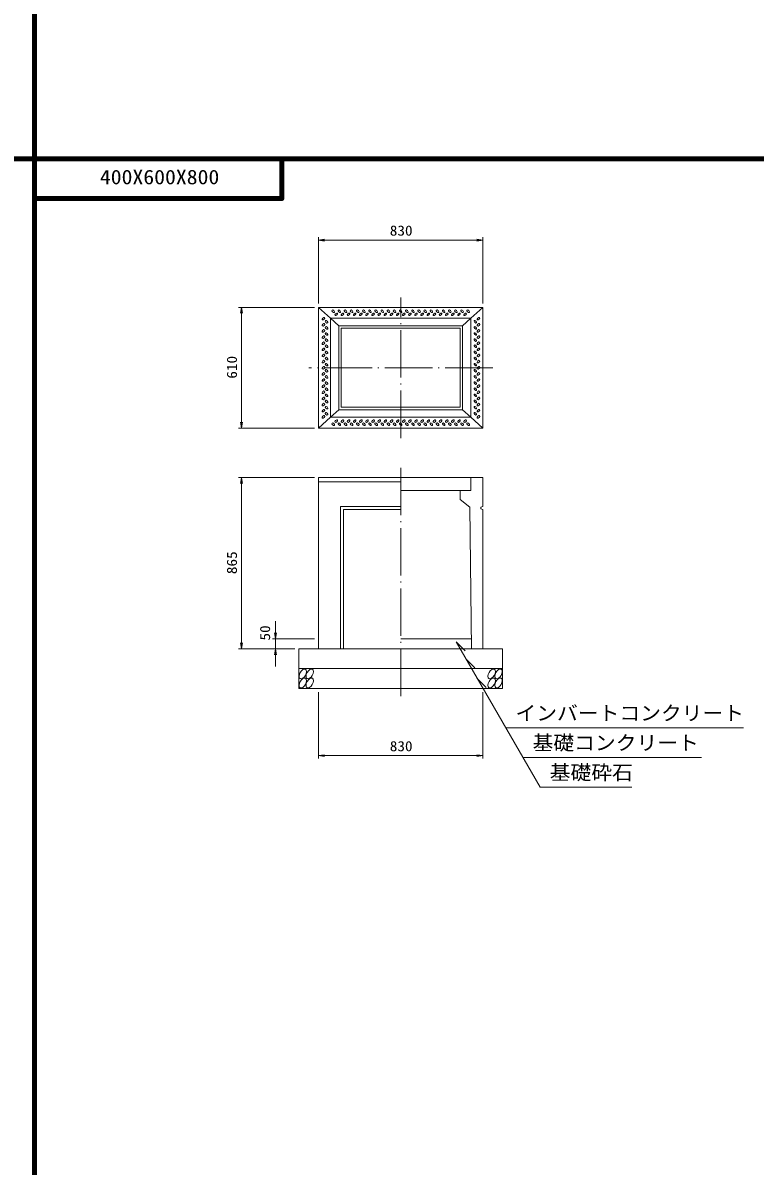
# Model space of a CAD drawing. Units: millimetres, scale not verified. Extents: x -8410 to 41710, y -74801 to 5940.
# Drawn here: x 12051 to 15751, y -32029 to -26252 of the extents above; entities that cross this region are included whole.
import ezdxf
from ezdxf.enums import TextEntityAlignment as Align

# ---------------------------------------------------------------- set-up
doc = ezdxf.new("R2010")
doc.units = ezdxf.units.MM
doc.header["$LTSCALE"] = 20
doc.linetypes.add('LONG_DASHED_DOTTED', pattern=[15.25, 12, -1.5, 0.25, -1.5])
for name, color, linetype, lineweight in [('0-0_グループ[0](0)-D-BMK(0)', 2, 'LONG_DASHED_DOTTED', 13), ('0-1_グループ[0](0)-D-STR(1)', 1, 'Continuous', 13), ('0-2_グループ[0](0)-D-STR-DIM(2)', 7, 'Continuous', 13), ('0-3_グループ[0](0)-D-STR-HTXT(3)', 7, 'Continuous', 13), ('0-5_グループ[0](0)-D-TTL(5)', 2, 'Continuous', 140)]:
    doc.layers.add(name, color=color, linetype=linetype, lineweight=lineweight)
doc.layers.add('0-4_グループ[0](0)-D-STR-TXT(4)', color=7, linetype='Continuous')
doc.layers.add('0-6_グループ[0](0)-D-TTL-TXT(6)', color=7, linetype='Continuous')
doc.styles.add('ＭＳ ゴシック', font='')
doc.styles.get('ＭＳ ゴシック').set_extended_font_data('MS Gothic')

msp = doc.modelspace()

# ---------------------------------------------------------------- linework, layer by layer
at = {"layer": '0-0_グループ[0](0)-D-BMK(0)'}
for p, q in [((13960, -28350), (13960, -27640)), ((14425, -27995), (13495, -27995)), ((13960, -28500), (13960, -29665))]:
    msp.add_line(p, q, dxfattribs=at)
at = {"layer": '0-1_グループ[0](0)-D-STR(1)'}
for p, q in [((13545, -27690), (14375, -27690)), ((13545, -28300), (13545, -27690)), ((14375, -27690), (14375, -28300)), ((13605, -27745), (14315, -27745)), ((13605, -28245), (13605, -27745)), ((13648, -27783), (14272, -27783)), ((13648, -28207), (13648, -27783)), ((14272, -27783), (14272, -28207)), ((14315, -27745), (14315, -28245)), ((13660, -27795), (14260, -27795)), ((13660, -28195), (13660, -27795)), ((14260, -27795), (14260, -28195)), ((14315, -28245), (13605, -28245)), ((14272, -28207), (13648, -28207)), ((14260, -28195), (13660, -28195)), ((14375, -28300), (13545, -28300)), ((14375, -28550), (13545, -28550)), ((13545, -29415), (13545, -28550)), ((13960, -28572), (13545, -28572)), ((14315, -28550), (14315, -28615)), ((14375, -28550), (14375, -28696.5)), ((14315, -28615), (13960, -28615)), ((14260, -28615), (14260, -28660)), ((13656.5, -28696.5), (13656.5, -29415)), ((13960, -28696.5), (13656.5, -28696.5)), ((14260, -28660), (14310, -28700)), ((14310, -28700), (14317.58, -29415)), ((14365, -28700), (14375, -28696.5)), ((13671.5, -28711.5), (13671.5, -29415)), ((13960, -28711.5), (13671.5, -28711.5)), ((14375, -28711.5), (14375, -29415)), ((14317.05, -29365), (13960, -29365)), ((14475, -29415), (13445, -29415)), ((13445, -29415), (13445, -29615)), ((14475, -29415), (14475, -29615)), ((14475, -29515), (13445, -29515)), ((14475, -29615), (13445, -29615))]:
    msp.add_line(p, q, dxfattribs=at)
for points in [[(13545, -27690), (13605, -27745), (13648, -27783)], [(14272, -27783), (14315, -27745), (14375, -27690)], [(13545, -28300), (13605, -28245), (13648, -28207)], [(14272, -28207), (14315, -28245), (14375, -28300)], [(14375, -28711.5), (14365, -28708), (14365, -28700)]]:
    msp.add_lwpolyline(points, dxfattribs=at)
for centre, major_axis, ratio in [((13619, -27709.75), (-6.01, 6.01), 0.529412), ((13634.5, -27725.25), (6.01, 6.01), 0.529412), ((13650, -27709.75), (-6.01, 6.01), 0.529412), ((13665.5, -27725.25), (6.01, 6.01), 0.529412), ((13681, -27709.75), (-6.01, 6.01), 0.529412), ((13696.5, -27725.25), (6.01, 6.01), 0.529412), ((13712, -27709.75), (-6.01, 6.01), 0.529412), ((13727.5, -27725.25), (6.01, 6.01), 0.529412), ((13743, -27709.75), (-6.01, 6.01), 0.529412), ((13758.5, -27725.25), (6.01, 6.01), 0.529412), ((13774, -27709.75), (-6.01, 6.01), 0.529412), ((13789.5, -27725.25), (6.01, 6.01), 0.529412), ((13805, -27709.75), (-6.01, 6.01), 0.529412), ((13820.5, -27725.25), (6.01, 6.01), 0.529412), ((13836, -27709.75), (-6.01, 6.01), 0.529412), ((13851.5, -27725.25), (6.01, 6.01), 0.529412), ((13867, -27709.75), (-6.01, 6.01), 0.529412), ((13882.5, -27725.25), (6.01, 6.01), 0.529412), ((13898, -27709.75), (-6.01, 6.01), 0.529412), ((13913.5, -27725.25), (6.01, 6.01), 0.529412), ((13929, -27709.75), (-6.01, 6.01), 0.529412), ((13944.5, -27725.25), (6.01, 6.01), 0.529412), ((13960, -27709.75), (-6.01, 6.01), 0.529412), ((13975.5, -27725.25), (6.01, 6.01), 0.529412), ((13991, -27709.75), (-6.01, 6.01), 0.529412), ((14006.5, -27725.25), (6.01, 6.01), 0.529412), ((14022, -27709.75), (-6.01, 6.01), 0.529412), ((14037.5, -27725.25), (6.01, 6.01), 0.529412), ((14053, -27709.75), (-6.01, 6.01), 0.529412), ((14068.5, -27725.25), (6.01, 6.01), 0.529412), ((14084, -27709.75), (-6.01, 6.01), 0.529412), ((14099.5, -27725.25), (6.01, 6.01), 0.529412), ((14115, -27709.75), (-6.01, 6.01), 0.529412), ((14130.5, -27725.25), (6.01, 6.01), 0.529412), ((14146, -27709.75), (-6.01, 6.01), 0.529412), ((14161.5, -27725.25), (6.01, 6.01), 0.529412), ((14177, -27709.75), (-6.01, 6.01), 0.529412), ((14192.5, -27725.25), (6.01, 6.01), 0.529412), ((14208, -27709.75), (-6.01, 6.01), 0.529412), ((14223.5, -27725.25), (6.01, 6.01), 0.529412), ((14239, -27709.75), (-6.01, 6.01), 0.529412), ((14254.5, -27725.25), (6.01, 6.01), 0.529412), ((14270, -27709.75), (-6.01, 6.01), 0.529412), ((14285.5, -27725.25), (6.01, 6.01), 0.529412), ((14301, -27709.75), (-6.01, 6.01), 0.529412), ((13569.75, -27747), (-6.01, -6.01), 0.529412), ((13569.75, -27778), (-6.01, -6.01), 0.529412), ((13585.25, -27762.5), (-6.01, 6.01), 0.529412), ((14337.25, -27762.5), (6.01, -6.01), 0.529412), ((14352.75, -27747), (6.01, 6.01), 0.529412), ((14352.75, -27778), (6.01, 6.01), 0.529412), ((13569.75, -27809), (-6.01, -6.01), 0.529412), ((13569.75, -27840), (-6.01, -6.01), 0.529412), ((13585.25, -27793.5), (-6.01, 6.01), 0.529412), ((13585.25, -27824.5), (-6.01, 6.01), 0.529412), ((14337.25, -27793.5), (6.01, -6.01), 0.529412), ((14337.25, -27824.5), (6.01, -6.01), 0.529412), ((14352.75, -27809), (6.01, 6.01), 0.529412), ((14352.75, -27840), (6.01, 6.01), 0.529412), ((13569.75, -27871), (-6.01, -6.01), 0.529412), ((13569.75, -27902), (-6.01, -6.01), 0.529412), ((13585.25, -27855.5), (-6.01, 6.01), 0.529412), ((13585.25, -27886.5), (-6.01, 6.01), 0.529412), ((14337.25, -27855.5), (6.01, -6.01), 0.529412), ((14337.25, -27886.5), (6.01, -6.01), 0.529412), ((14352.75, -27871), (6.01, 6.01), 0.529412), ((14352.75, -27902), (6.01, 6.01), 0.529412), ((13569.75, -27933), (-6.01, -6.01), 0.529412), ((13569.75, -27964), (-6.01, -6.01), 0.529412), ((13585.25, -27917.5), (-6.01, 6.01), 0.529412), ((13585.25, -27948.5), (-6.01, 6.01), 0.529412), ((14337.25, -27917.5), (6.01, -6.01), 0.529412), ((14337.25, -27948.5), (6.01, -6.01), 0.529412), ((14352.75, -27933), (6.01, 6.01), 0.529412), ((14352.75, -27964), (6.01, 6.01), 0.529412), ((13569.75, -27995), (-6.01, -6.01), 0.529412), ((13585.25, -27979.5), (-6.01, 6.01), 0.529412), ((13585.25, -28010.5), (-6.01, 6.01), 0.529412), ((14337.25, -27979.5), (6.01, -6.01), 0.529412), ((14337.25, -28010.5), (6.01, -6.01), 0.529412), ((14352.75, -27995), (6.01, 6.01), 0.529412), ((13569.75, -28026), (-6.01, -6.01), 0.529412), ((13569.75, -28057), (-6.01, -6.01), 0.529412), ((13585.25, -28041.5), (-6.01, 6.01), 0.529412), ((13585.25, -28072.5), (-6.01, 6.01), 0.529412), ((14337.25, -28041.5), (6.01, -6.01), 0.529412), ((14337.25, -28072.5), (6.01, -6.01), 0.529412), ((14352.75, -28026), (6.01, 6.01), 0.529412), ((14352.75, -28057), (6.01, 6.01), 0.529412), ((13569.75, -28088), (-6.01, -6.01), 0.529412), ((13569.75, -28119), (-6.01, -6.01), 0.529412), ((13585.25, -28103.5), (-6.01, 6.01), 0.529412), ((13585.25, -28134.5), (-6.01, 6.01), 0.529412), ((14337.25, -28103.5), (6.01, -6.01), 0.529412), ((14337.25, -28134.5), (6.01, -6.01), 0.529412), ((14352.75, -28088), (6.01, 6.01), 0.529412), ((14352.75, -28119), (6.01, 6.01), 0.529412), ((13569.75, -28150), (-6.01, -6.01), 0.529412), ((13569.75, -28181), (-6.01, -6.01), 0.529412), ((13585.25, -28165.5), (-6.01, 6.01), 0.529412), ((13585.25, -28196.5), (-6.01, 6.01), 0.529412), ((14337.25, -28165.5), (6.01, -6.01), 0.529412), ((14337.25, -28196.5), (6.01, -6.01), 0.529412), ((14352.75, -28150), (6.01, 6.01), 0.529412), ((14352.75, -28181), (6.01, 6.01), 0.529412), ((13569.75, -28212), (-6.01, -6.01), 0.529412), ((13569.75, -28243), (-6.01, -6.01), 0.529412), ((13585.25, -28227.5), (-6.01, 6.01), 0.529412), ((14337.25, -28227.5), (6.01, -6.01), 0.529412), ((14352.75, -28212), (6.01, 6.01), 0.529412), ((14352.75, -28243), (6.01, 6.01), 0.529412), ((13619, -28280.25), (6.01, -6.01), 0.529412), ((13634.5, -28264.75), (-6.01, -6.01), 0.529412), ((13650, -28280.25), (6.01, -6.01), 0.529412), ((13665.5, -28264.75), (-6.01, -6.01), 0.529412), ((13681, -28280.25), (6.01, -6.01), 0.529412), ((13696.5, -28264.75), (-6.01, -6.01), 0.529412), ((13712, -28280.25), (6.01, -6.01), 0.529412), ((13727.5, -28264.75), (-6.01, -6.01), 0.529412), ((13743, -28280.25), (6.01, -6.01), 0.529412), ((13758.5, -28264.75), (-6.01, -6.01), 0.529412), ((13774, -28280.25), (6.01, -6.01), 0.529412), ((13789.5, -28264.75), (-6.01, -6.01), 0.529412), ((13805, -28280.25), (6.01, -6.01), 0.529412), ((13820.5, -28264.75), (-6.01, -6.01), 0.529412), ((13836, -28280.25), (6.01, -6.01), 0.529412), ((13851.5, -28264.75), (-6.01, -6.01), 0.529412), ((13867, -28280.25), (6.01, -6.01), 0.529412), ((13882.5, -28264.75), (-6.01, -6.01), 0.529412), ((13898, -28280.25), (6.01, -6.01), 0.529412), ((13913.5, -28264.75), (-6.01, -6.01), 0.529412), ((13929, -28280.25), (6.01, -6.01), 0.529412), ((13944.5, -28264.75), (-6.01, -6.01), 0.529412), ((13960, -28280.25), (6.01, -6.01), 0.529412), ((13975.5, -28264.75), (-6.01, -6.01), 0.529412), ((13991, -28280.25), (6.01, -6.01), 0.529412), ((14006.5, -28264.75), (-6.01, -6.01), 0.529412), ((14022, -28280.25), (6.01, -6.01), 0.529412), ((14037.5, -28264.75), (-6.01, -6.01), 0.529412), ((14053, -28280.25), (6.01, -6.01), 0.529412), ((14068.5, -28264.75), (-6.01, -6.01), 0.529412), ((14084, -28280.25), (6.01, -6.01), 0.529412), ((14099.5, -28264.75), (-6.01, -6.01), 0.529412), ((14115, -28280.25), (6.01, -6.01), 0.529412), ((14130.5, -28264.75), (-6.01, -6.01), 0.529412), ((14146, -28280.25), (6.01, -6.01), 0.529412), ((14161.5, -28264.75), (-6.01, -6.01), 0.529412), ((14177, -28280.25), (6.01, -6.01), 0.529412), ((14192.5, -28264.75), (-6.01, -6.01), 0.529412), ((14208, -28280.25), (6.01, -6.01), 0.529412), ((14223.5, -28264.75), (-6.01, -6.01), 0.529412), ((14239, -28280.25), (6.01, -6.01), 0.529412), ((14254.5, -28264.75), (-6.01, -6.01), 0.529412), ((14270, -28280.25), (6.01, -6.01), 0.529412), ((14285.5, -28264.75), (-6.01, -6.01), 0.529412), ((14301, -28280.25), (6.01, -6.01), 0.529412), ((13465.43, -29542), (-13.75, -23.82), 0.545455), ((13500.43, -29542), (-13.75, -23.82), 0.545455), ((14419.43, -29542), (-13.75, -23.82), 0.545455), ((14454.43, -29542), (-13.75, -23.82), 0.545455), ((13465.43, -29588), (-13.75, -23.82), 0.545455), ((13500.43, -29588), (-13.75, -23.82), 0.545455), ((14419.43, -29588), (-13.75, -23.82), 0.545455), ((14454.43, -29588), (-13.75, -23.82), 0.545455)]:
    msp.add_ellipse(centre, major_axis=major_axis, ratio=ratio, dxfattribs=at)
at = {"layer": '0-2_グループ[0](0)-D-STR-DIM(2)'}
for p, q in [((13545, -27670), (13545, -27335)), ((13545, -27350), (14375, -27350)), ((14375, -27670), (14375, -27335)), ((13525, -27690), (13140, -27690)), ((13155, -28300), (13155, -27690)), ((13525, -28300), (13140, -28300)), ((13525, -28550), (13140, -28550)), ((13155, -29415), (13155, -28550)), ((13327.48, -29505), (13327.48, -29275)), ((13327.48, -29365), (13327.48, -29275)), ((13525, -29365), (13312.48, -29365)), ((13425, -29415), (13140, -29415)), ((13425, -29415), (13312.48, -29415)), ((13327.48, -29505), (13327.48, -29415)), ((13545, -29635), (13545, -29970)), ((14375, -29635), (14375, -29970)), ((13545, -29955), (14375, -29955))]:
    msp.add_line(p, q, dxfattribs=at)
for points in [[(13575, -27345), (13545, -27350), (13575, -27355)], [(14345, -27355), (14375, -27350), (14345, -27345)], [(13160, -27720), (13155, -27690), (13150, -27720)], [(13150, -28270), (13155, -28300), (13160, -28270)], [(13160, -28580), (13155, -28550), (13150, -28580)], [(13322.48, -29335), (13327.48, -29365), (13332.48, -29335)], [(13150, -29385), (13155, -29415), (13160, -29385)], [(13332.48, -29445), (13327.48, -29415), (13322.48, -29445)], [(13575, -29950), (13545, -29955), (13575, -29960)], [(14345, -29960), (14375, -29955), (14345, -29950)]]:
    msp.add_lwpolyline(points, dxfattribs=at)
at = {"layer": '0-3_グループ[0](0)-D-STR-HTXT(3)'}
for p, q in [((14240, -29380), (14664.35, -30115)), ((14240, -29380), (14285.75, -29425.75)), ((14289.07, -29465), (14334.83, -29510.75)), ((14346.81, -29565), (14392.56, -29610.75)), ((14491.15, -29815), (15691.75, -29815)), ((14577.75, -29965), (15479.21, -29965)), ((14664.35, -30115), (15128.55, -30115))]:
    msp.add_line(p, q, dxfattribs=at)
at = {"layer": '0-5_グループ[0](0)-D-TTL(5)'}
for p, q in [((12110, -37440), (12110, -21690)), ((8410, -26940), (34310, -26940)), ((8410, -26940), (34310, -26940)), ((8410, -26940), (34310, -26940)), ((12110, -42690), (12110, -26940)), ((13360, -27140), (13360, -26940)), ((12110, -27140), (13360, -27140))]:
    msp.add_line(p, q, dxfattribs=at)
msp.add_lwpolyline([(12110, -27140), (13360, -27140), (13360, -26940)], dxfattribs=at)
msp.add_lwpolyline([(12110, -27140), (13360, -27140), (13360, -26940)], dxfattribs=at)
msp.add_lwpolyline([(12110, -27140), (13360, -27140), (13360, -26940)], dxfattribs=at)

# ---------------------------------------------------------------- texts
at = {"layer": '0-2_グループ[0](0)-D-STR-DIM(2)', "style": 'ＭＳ ゴシック', "width": 1.1}
for p in [(13904.7, -27343), (13904.7, -29948)]:
    msp.add_text('830', height=51.32, dxfattribs=at).set_placement(p, align=Align.BOTTOM_LEFT)
for s, p in [('610', (13148, -28050.3)), ('865', (13148, -29037.8)), ('50', (13315.47, -29373.3))]:
    msp.add_text(s, height=51.32, rotation=90, dxfattribs=at).set_placement(p, align=Align.BOTTOM_LEFT)
at = {"layer": '0-4_グループ[0](0)-D-STR-TXT(4)', "style": 'ＭＳ ゴシック', "width": 1.05}
for s, p in [('インバートコンクリート', (14539.85, -29798.68)), ('基礎コンクリート', (14626.45, -29948.68)), ('基礎砕石', (14713.06, -30098.68))]:
    msp.add_text(s, height=73.31, dxfattribs=at).set_placement(p, align=Align.BOTTOM_LEFT)
at = {"layer": '0-6_グループ[0](0)-D-TTL-TXT(6)', "style": 'ＭＳ ゴシック', "width": 1.1}
msp.add_text('400X600X800', height=73.31, dxfattribs=at).set_placement((12440, -27090), align=Align.BOTTOM_LEFT)

doc.saveas('drawing.dxf')
